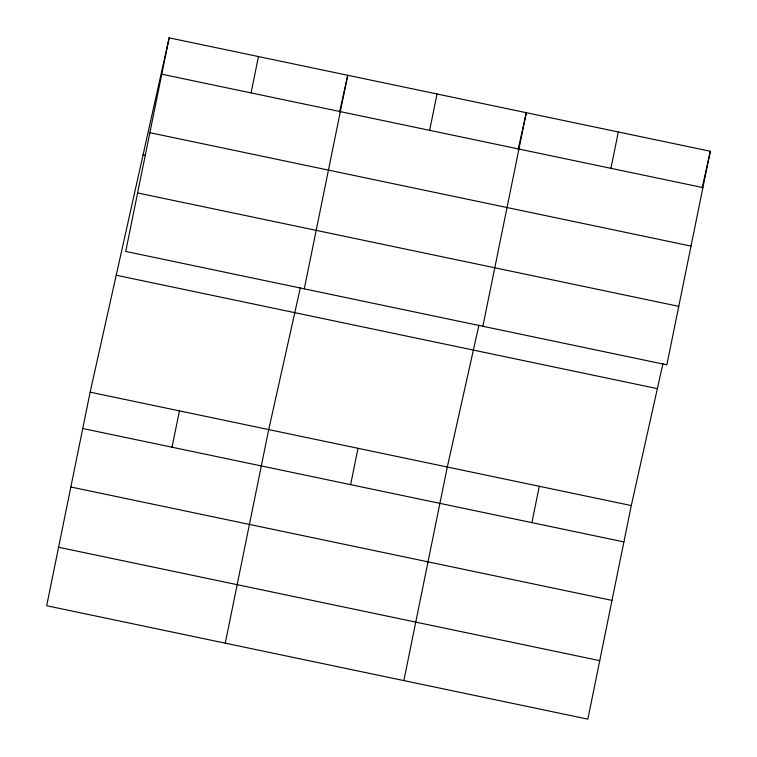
<?xml version="1.0" encoding="UTF-8"?>
<svg xmlns="http://www.w3.org/2000/svg" width="757" height="757" viewBox="0 0 757 757"><rect width="100%" height="100%" fill="white"/><g stroke="black" fill="none" stroke-linecap="round" stroke-linejoin="round"><path stroke-width="1.14" d="M169.161 37.85L125.709 251.428L666.86 364.836L710.312 151.258L169.161 37.85L90.14 392.164L46.688 605.742L587.839 719.15L631.291 505.572L662.943 363.644M172.038 447.226L179.428 410.871M251.059 92.912L258.449 56.557M225.264 643.166L268.716 429.588L300.368 287.66M304.286 288.852L347.737 75.274L339.562 111.951M350.614 484.65L358.014 448.295M429.635 130.327L437.035 93.982M403.85 680.59L447.302 467.012L478.954 325.084M482.871 326.276L526.323 112.698L518.138 149.375M531.906 522.633L539.296 486.287M610.927 168.319L618.318 131.973M702.136 187.935L710.312 151.258M161.761 74.195L702.922 187.604M149.867 132.683L691.018 246.091M143.082 154.778L145.372 155.251M137.604 192.94L678.764 306.348M116.218 275.236L657.369 388.644M90.14 392.164L631.291 505.572M82.74 428.509L623.9 541.917M70.846 486.997L611.997 600.405M58.582 547.254L599.743 660.662"/></g></svg>
